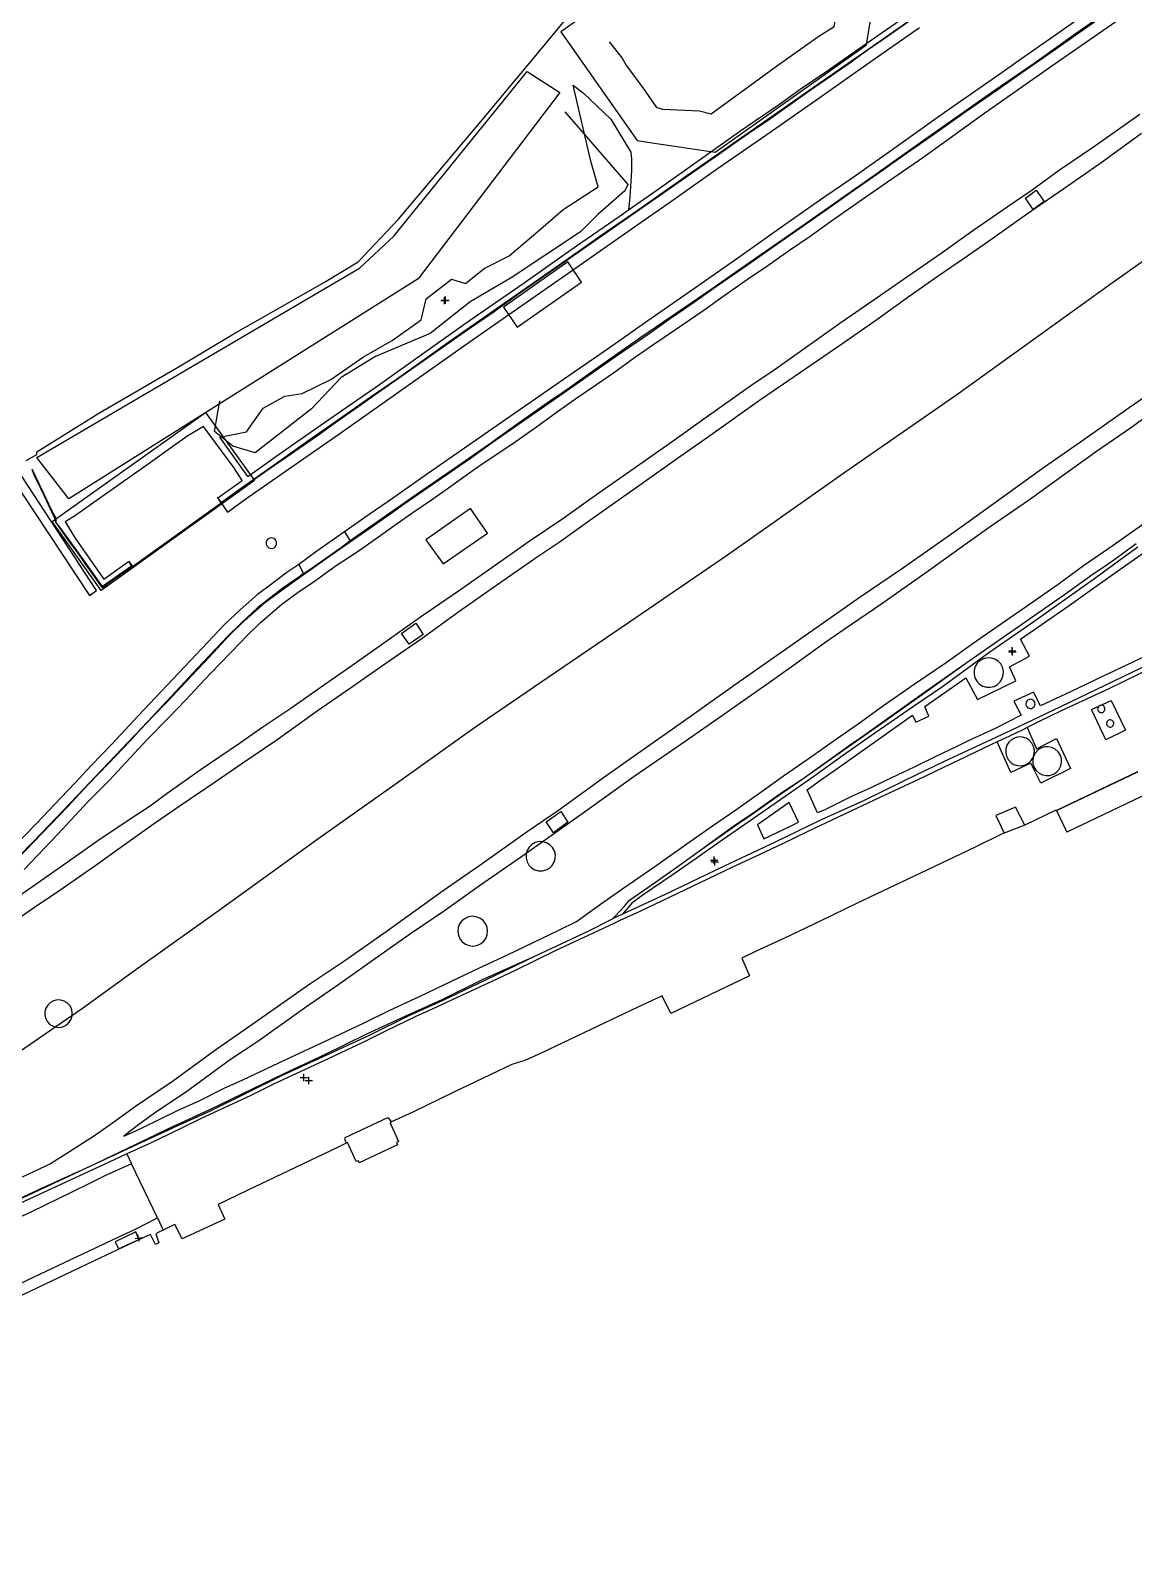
# Model space of a CAD drawing. Header units: metres. Extents: x 353335 to 353543, y 6929896 to 6930115.
# Drawn here: x 353360.86 to 353391.08, y 6930020.81 to 6930062.49 of the extents above; entities that cross this region are included whole.
import ezdxf

# ---------------------------------------------------------------- set-up
doc = ezdxf.new("R2010")
doc.units = ezdxf.units.M
for name, color, linetype in [('01 Overgang i belegg', 7, 'Continuous'), ('02 Trekkekum', 7, 'Continuous'), ('03 Benk', 7, 'Continuous'), ('05 Dører', 7, 'Continuous'), ('07 Gressarealer_busker', 7, 'Continuous'), ('08 Busker', 7, 'Continuous'), ('09 Hekk', 7, 'Continuous'), ('5002 Fasadeliv_fortau', 7, 'Continuous'), ('5014 Takkant_takrenne', 7, 'Continuous'), ('5051 TrappBygg', 7, 'Continuous'), ('6002 MurLoddrett', 7, 'Continuous'), ('7001 Vegsenterlinje', 7, 'Continuous'), ('7005 Fortauskant ytre bunn', 7, 'Continuous'), ('7005 Fortauskant ytre topp', 7, 'Continuous'), ('7038 Bunn kantstein', 7, 'Continuous'), ('7038 Topp kantstein bakkant', 7, 'Continuous'), ('7038 Topp kantstein forkant', 7, 'Continuous'), ('8163 Fordelingsskap', 7, 'Continuous'), ('8250 Kum', 7, 'Continuous'), ('8253 Sluk_rist', 7, 'Continuous'), ('8501 StolpeEnkel_bunn', 7, 'Continuous'), ('8501 StolpeEnkel_topp', 7, 'Continuous')]:
    doc.layers.add(name, color=color, linetype=linetype)

msp = doc.modelspace()

# ---------------------------------------------------------------- linework, layer by layer
at = {"layer": '01 Overgang i belegg', "color": 21, "true_color": 0xff9f80}
for p, q in [((353363.655, 6930047.8, 3.185), (353366.087, 6930049.543, 3.188)), ((353363.505, 6930031.705, 3.103), (353363.635, 6930031.428, 3.097))]:
    msp.add_line(p, q, dxfattribs=at)
for points in [[(353360.693, 6930039.497, 2.913), (353361.614, 6930040.464, 2.905), (353362.436, 6930041.348, 2.91), (353363.016, 6930041.935, 2.907), (353364.064, 6930043.054, 2.915), (353364.658, 6930043.658, 2.916), (353365.117, 6930044.146, 2.914), (353365.626, 6930044.683, 2.92), (353366.027, 6930045.104, 2.92), (353366.378, 6930045.472, 2.922), (353366.788, 6930045.897, 2.923), (353367.152, 6930046.252, 2.923), (353367.746, 6930046.769, 2.921), (353368.195, 6930047.097, 2.922), (353368.648, 6930047.401, 2.929), (353369.239, 6930047.83, 2.925), (353369.788, 6930048.18, 2.91), (353370.4, 6930048.613, 2.909), (353370.82, 6930048.917, 2.903), (353371.335, 6930049.281, 2.898), (353371.848, 6930049.621, 2.899), (353372.312, 6930049.957, 2.899), (353372.735, 6930050.258, 2.91), (353373.15, 6930050.548, 2.905), (353373.645, 6930050.887, 2.91), (353374.047, 6930051.15, 2.902), (353374.663, 6930051.578, 2.906), (353375.332, 6930052.063, 2.906), (353375.83, 6930052.418, 2.908), (353376.365, 6930052.784, 2.907), (353376.835, 6930053.105, 2.912), (353377.414, 6930053.524, 2.907), (353377.936, 6930053.89, 2.912), (353378.508, 6930054.272, 2.921), (353379.286, 6930054.806, 2.908), (353379.828, 6930055.201, 2.918), (353380.508, 6930055.671, 2.916), (353381.037, 6930056.029, 2.908), (353381.658, 6930056.464, 2.916), (353382.219, 6930056.849, 2.905), (353382.779, 6930057.249, 2.904), (353383.331, 6930057.636, 2.905), (353383.868, 6930058.008, 2.904), (353384.345, 6930058.343, 2.903), (353385.335, 6930059.027, 2.932), (353387.011, 6930060.23, 2.925), (353388.935, 6930061.58, 2.932), (353390.949, 6930062.981, 2.931)], [(353389.683, 6930062.876, 3.12), (353389.004, 6930062.404, 3.124), (353388.167, 6930061.815, 3.119), (353387.415, 6930061.289, 3.119), (353385.897, 6930060.23, 3.125), (353384.46, 6930059.211, 3.122), (353383.334, 6930058.41, 3.121), (353382.594, 6930057.909, 3.122), (353381.433, 6930057.095, 3.12), (353380.331, 6930056.313, 3.116), (353379.144, 6930055.482, 3.113), (353377.865, 6930054.595, 3.118), (353376.722, 6930053.795, 3.112), (353375.489, 6930052.938, 3.118), (353374.335, 6930052.133, 3.109), (353373.086, 6930051.27, 3.121), (353371.555, 6930050.206, 3.116), (353370.782, 6930049.666, 3.117), (353370.024, 6930049.138, 3.117), (353369.469, 6930048.753, 3.125), (353369.624, 6930048.506, 3.102)], [(353366.087, 6930049.543, 3.188), (353366.259, 6930049.285, 3.183), (353366.826, 6930049.697, 3.181), (353369.337, 6930051.443, 3.182), (353372.878, 6930053.95, 3.18), (353375.742, 6930055.939, 3.178), (353377.594, 6930057.236, 3.18), (353378.373, 6930057.77, 3.181), (353379.687, 6930058.701, 3.185), (353381.151, 6930059.715, 3.189), (353382.611, 6930060.739, 3.187), (353383.677, 6930061.491, 3.188), (353385.218, 6930062.566, 3.191)], [(353391.253, 6930060.187, 2.861), (353389.957, 6930059.27, 2.846), (353389.053, 6930058.663, 2.825), (353388.301, 6930058.112, 2.786), (353387.62, 6930057.646, 2.823), (353386.679, 6930056.994, 2.837), (353385.811, 6930056.373, 2.849), (353384.899, 6930055.744, 2.853), (353384.028, 6930055.142, 2.861), (353383.039, 6930054.453, 2.879), (353381.953, 6930053.686, 2.887), (353381.171, 6930053.137, 2.893), (353380.69, 6930052.812, 2.9), (353379.435, 6930051.927, 2.891), (353378.504, 6930051.261, 2.882), (353377.464, 6930050.527, 2.861), (353376.342, 6930049.741, 2.862), (353375.446, 6930049.105, 2.846), (353374.524, 6930048.481, 2.834), (353373.415, 6930047.697, 2.816), (353372.589, 6930047.119, 2.812), (353371.547, 6930046.407, 2.792), (353370.414, 6930045.605, 2.819), (353369.664, 6930045.079, 2.823), (353368.889, 6930044.541, 2.83), (353367.997, 6930043.912, 2.84), (353367.23, 6930043.397, 2.843), (353366.589, 6930042.949, 2.854), (353365.516, 6930042.218, 2.864), (353364.542, 6930041.529, 2.864), (353364.142, 6930041.233, 2.86), (353363.654, 6930040.913, 2.872), (353362.713, 6930040.279, 2.874), (353361.78, 6930039.622, 2.893), (353360.987, 6930039.071, 2.906), (353359.803, 6930038.253, 2.917)], [(353391.298, 6930059.661, 2.844), (353390.224, 6930058.881, 2.851), (353389.17, 6930058.146, 2.832), (353388.149, 6930057.448, 2.824), (353387.195, 6930056.768, 2.83), (353386.45, 6930056.246, 2.85), (353385.727, 6930055.75, 2.852), (353384.935, 6930055.194, 2.867), (353384.045, 6930054.561, 2.877), (353383.087, 6930053.889, 2.887), (353381.959, 6930053.114, 2.901), (353380.838, 6930052.348, 2.898), (353379.433, 6930051.353, 2.888), (353378.585, 6930050.755, 2.878), (353377.607, 6930050.061, 2.87), (353376.811, 6930049.498, 2.873), (353376.188, 6930049.061, 2.851), (353375.343, 6930048.454, 2.846), (353374.746, 6930048.055, 2.846), (353373.483, 6930047.179, 2.833), (353372.595, 6930046.552, 2.826), (353371.592, 6930045.826, 2.792), (353370.721, 6930045.22, 2.815), (353369.629, 6930044.469, 2.817), (353368.721, 6930043.837, 2.828), (353367.587, 6930043.026, 2.843), (353366.68, 6930042.407, 2.85), (353365.696, 6930041.731, 2.858), (353364.939, 6930041.223, 2.853), (353364.167, 6930040.691, 2.868), (353363.343, 6930040.102, 2.875), (353362.689, 6930039.634, 2.881), (353361.672, 6930038.924, 2.895), (353360.977, 6930038.452, 2.911), (353360.171, 6930037.9, 2.907)], [(353392.193, 6930052.995, 2.825), (353390.961, 6930052.143, 2.829), (353389.63, 6930051.202, 2.84), (353388.611, 6930050.506, 2.857), (353387.297, 6930049.552, 2.872), (353386.198, 6930048.762, 2.886), (353384.755, 6930047.743, 2.906), (353383.593, 6930046.957, 2.908), (353381.849, 6930045.737, 2.882), (353380.206, 6930044.583, 2.865), (353378.905, 6930043.658, 2.852), (353377.586, 6930042.733, 2.836), (353376.56, 6930042.008, 2.828), (353375.332, 6930041.116, 2.825), (353374.467, 6930040.524, 2.84), (353373.239, 6930039.648, 2.848), (353372.172, 6930038.913, 2.854), (353370.61, 6930037.789, 2.87), (353369.479, 6930036.993, 2.888), (353368.514, 6930036.353, 2.895), (353367.016, 6930035.304, 2.92), (353365.908, 6930034.525, 2.926), (353364.759, 6930033.689, 2.937), (353363.742, 6930033.003, 2.95), (353363.212, 6930032.617, 2.951), (353362.647, 6930032.217, 2.948), (353361.933, 6930031.756, 2.956), (353361.414, 6930031.435, 2.963), (353360.639, 6930031.061, 2.977)], [(353391.832, 6930052.191, 2.817), (353390.999, 6930051.591, 2.824), (353390.066, 6930050.949, 2.843), (353389.129, 6930050.275, 2.853), (353388.23, 6930049.629, 2.864), (353387.127, 6930048.866, 2.876), (353386.267, 6930048.254, 2.886), (353385.543, 6930047.738, 2.892), (353384.187, 6930046.775, 2.906), (353383.158, 6930046.071, 2.889), (353382.625, 6930045.703, 2.889), (353381.765, 6930045.084, 2.881), (353381.073, 6930044.59, 2.866), (353380.316, 6930044.062, 2.879), (353379.848, 6930043.732, 2.856), (353378.683, 6930042.923, 2.852), (353377.403, 6930042.047, 2.843), (353376.236, 6930041.201, 2.827), (353375.631, 6930040.775, 2.826), (353375.068, 6930040.371, 2.828), (353374.287, 6930039.823, 2.838), (353373.163, 6930039.045, 2.852), (353372.236, 6930038.383, 2.856), (353371.303, 6930037.747, 2.873), (353370.471, 6930037.166, 2.877), (353369.31, 6930036.348, 2.883), (353368.395, 6930035.712, 2.906), (353367.097, 6930034.786, 2.915), (353366.344, 6930034.287, 2.926), (353365.111, 6930033.389, 2.937), (353364.327, 6930032.862, 2.947), (353363.829, 6930032.509, 2.96), (353363.419, 6930032.187, 2.958), (353363.729, 6930032.324, 2.964), (353364.339, 6930032.617, 2.961), (353364.911, 6930032.905, 2.954), (353365.466, 6930033.144, 2.943), (353366.167, 6930033.503, 2.935), (353366.686, 6930033.731, 2.933), (353367.824, 6930034.275, 2.923), (353369.036, 6930034.841, 2.923), (353370.004, 6930035.293, 2.922), (353370.675, 6930035.619, 2.911), (353371.541, 6930036.022, 2.912), (353373.009, 6930036.725, 2.893), (353373.927, 6930037.159, 2.901), (353375.337, 6930037.832, 2.888), (353375.818, 6930038.067, 2.886), (353376.476, 6930038.547, 2.89), (353377.121, 6930038.996, 2.9), (353377.97, 6930039.581, 2.891), (353378.757, 6930040.137, 2.901), (353379.546, 6930040.691, 2.903), (353380.186, 6930041.135, 2.904), (353380.841, 6930041.593, 2.914), (353381.491, 6930042.062, 2.912), (353382.164, 6930042.524, 2.923), (353382.947, 6930043.074, 2.916), (353383.538, 6930043.492, 2.928), (353384.207, 6930043.971, 2.932), (353385.069, 6930044.575, 2.939), (353385.947, 6930045.172, 2.937), (353386.685, 6930045.696, 2.936), (353387.467, 6930046.235, 2.936), (353388.322, 6930046.828, 2.936), (353389.013, 6930047.317, 2.931), (353389.71, 6930047.825, 2.922), (353390.495, 6930048.365, 2.922), (353393.429, 6930050.426, 2.934)], [(353369.469, 6930048.753, 3.125), (353368.713, 6930048.219, 3.133), (353368.213, 6930047.857, 3.123), (353368.348, 6930047.61, 3.101)], [(353382.137, 6930041.676, 3.019), (353382.507, 6930041.943, 3.019), (353383.082, 6930042.346, 3.017), (353384.025, 6930043.012, 3.016), (353385.025, 6930043.725, 3.017), (353385.115, 6930043.531, 3.019), (353385.475, 6930043.696, 3.02), (353385.367, 6930043.958, 3.011), (353386.486, 6930044.747, 3.009), (353386.802, 6930044.153, 3.008), (353387.86, 6930044.666, 3.016), (353387.678, 6930045.054, 3.019), (353388.231, 6930045.341, 3.025), (353387.987, 6930045.807, 3.025), (353388.576, 6930046.223, 3.023), (353389.32, 6930046.732, 3.03), (353390.15, 6930047.327, 3.03), (353391.011, 6930047.934, 3.038), (353391.953, 6930048.595, 3.049)], [(353368.213, 6930047.857, 3.123), (353367.887, 6930047.63, 3.12), (353367.354, 6930047.236, 3.122), (353367.088, 6930047.031, 3.12), (353366.622, 6930046.622, 3.113), (353366.175, 6930046.21, 3.112), (353365.558, 6930045.554, 3.102), (353364.766, 6930044.713, 3.09), (353363.803, 6930043.697, 3.077), (353363.101, 6930042.944, 3.069), (353362.529, 6930042.349, 3.064), (353362.094, 6930041.883, 3.061), (353361.883, 6930041.648, 3.061), (353361.019, 6930040.744, 3.056), (353360.351, 6930040.065, 3.055)], [(353391.89, 6930045.573, 3.049), (353390.234, 6930044.789, 3.052), (353389.35, 6930044.363, 3.042), (353388.529, 6930043.977, 3.036), (353388.339, 6930044.359, 3.02), (353387.804, 6930044.106, 3.021), (353388.004, 6930043.726, 3.034), (353387.291, 6930043.359, 3.035), (353386.515, 6930042.999, 3.028), (353386.221, 6930042.854, 3.027), (353385.683, 6930042.599, 3.027), (353385.069, 6930042.296, 3.021), (353384.295, 6930041.936, 3.023), (353383.865, 6930041.729, 3.015), (353383.369, 6930041.503, 3.017), (353382.641, 6930041.142, 3.013), (353382.422, 6930041.045, 3.013), (353382.137, 6930041.676, 3.019)], [(353389.931, 6930043.876, 3.057), (353390.47, 6930044.129, 3.063), (353390.864, 6930043.317, 3.071), (353390.324, 6930043.053, 3.064), (353389.931, 6930043.876, 3.057)], [(353388.167, 6930043.386, 3.026), (353388.426, 6930042.805, 3.036), (353388.967, 6930043.087, 3.048), (353389.355, 6930042.268, 3.065), (353388.537, 6930041.865, 3.077), (353388.27, 6930042.411, 3.052), (353387.722, 6930042.15, 3.063), (353387.348, 6930042.996, 3.034)], [(353381.645, 6930041.329, 3.014), (353380.779, 6930040.723, 3.006), (353380.954, 6930040.335, 3.014), (353381.698, 6930040.691, 3.01), (353381.899, 6930040.792, 3.008), (353381.645, 6930041.329, 3.014)], [(353388.103, 6930040.713, 3.09), (353387.843, 6930041.202, 3.062), (353387.311, 6930040.972, 3.07), (353387.527, 6930040.512, 3.092)], [(353364.34, 6930029.949, 3.105), (353363.635, 6930031.428, 3.097), (353362.942, 6930031.116, 3.108), (353362.459, 6930030.886, 3.111), (353361.995, 6930030.655, 3.116), (353360.893, 6930030.12, 3.13), (353359.181, 6930029.323, 3.142), (353358.483, 6930029, 3.153), (353357.692, 6930028.635, 3.157), (353356.83, 6930028.23, 3.16), (353355.891, 6930027.78, 3.16), (353355.332, 6930027.534, 3.161), (353354.636, 6930027.195, 3.166), (353354.259, 6930027.003, 3.169), (353353.456, 6930026.65, 3.193), (353352.986, 6930026.417, 3.207), (353352.498, 6930026.211, 3.22), (353351.829, 6930025.869, 3.249), (353351.236, 6930025.587, 3.26), (353349.876, 6930024.888, 3.303), (353349.597, 6930024.747, 3.315)], [(353349.262, 6930020.806, 3.443), (353349.359, 6930021.333, 3.434), (353349.561, 6930021.879, 3.419), (353349.757, 6930022.282, 3.387), (353350.007, 6930022.668, 3.368), (353350.405, 6930023.105, 3.352), (353350.759, 6930023.391, 3.337), (353351.145, 6930023.647, 3.31), (353351.793, 6930023.953, 3.288), (353352.519, 6930024.309, 3.277), (353353.434, 6930024.721, 3.263), (353354.547, 6930025.258, 3.243), (353355.195, 6930025.56, 3.227), (353355.718, 6930025.812, 3.219), (353356.335, 6930026.107, 3.213), (353356.974, 6930026.423, 3.195), (353358.365, 6930027.086, 3.177), (353359.75, 6930027.753, 3.161), (353360.792, 6930028.256, 3.155), (353362.296, 6930028.969, 3.143), (353363.268, 6930029.424, 3.133), (353363.762, 6930029.652, 3.124), (353364.34, 6930029.949, 3.105), (353364.502, 6930029.612, 3.107)]]:
    msp.add_polyline3d(points, dxfattribs=at)
at = {"layer": '02 Trekkekum', "color": 201, "true_color": 0xdf80ff}
msp.add_polyline3d([(353373.385, 6930048.708, 2.849), (353372.918, 6930049.392, 2.874), (353371.694, 6930048.527, 2.874), (353372.168, 6930047.872, 2.841), (353373.385, 6930048.708, 2.849)], dxfattribs=at)
at = {"layer": '03 Benk', "color": 151, "true_color": 0x80bfff}
msp.add_polyline3d([(353375.963, 6930055.59, 3.982), (353375.586, 6930056.148, 3.988), (353373.823, 6930054.903, 3.983), (353374.198, 6930054.354, 3.981), (353375.963, 6930055.59, 3.982)], dxfattribs=at)
at = {"layer": '05 Dører', "color": 52, "true_color": 0xd2d200}
for p, q in [((353391.468, 6930041.576, 3.209), (353389.254, 6930040.521, 3.21)), ((353380.561, 6930036.58, 3.141), (353378.405, 6930035.553, 3.136)), ((353366.188, 6930029.918, 3.155), (353365.021, 6930029.377, 3.167))]:
    msp.add_line(p, q, dxfattribs=at)
msp.add_polyline3d([(353370.95, 6930032.041, 3.192), (353370.892, 6930032.013, 3.189), (353370.915, 6930031.951, 3.188), (353369.871, 6930031.457, 3.194), (353369.846, 6930031.517, 3.189), (353369.784, 6930031.494, 3.196)], dxfattribs=at)
at = {"layer": '07 Gressarealer_busker', "color": 60, "true_color": 0xbfff00}
msp.add_polyline3d([(353366.818, 6930050.267, 3.318), (353366.052, 6930051.347, 3.263), (353366.78, 6930051.493, 3.354), (353367.24, 6930052.14, 3.401), (353367.834, 6930052.462, 3.4), (353368.303, 6930052.538, 3.379), (353369.093, 6930052.924, 3.388), (353369.991, 6930053.543, 3.356), (353370.775, 6930053.989, 3.374), (353371.565, 6930054.556, 3.357), (353371.702, 6930055.137, 3.435), (353372.396, 6930055.672, 3.419), (353372.785, 6930055.554, 3.381), (353373.289, 6930055.96, 3.365), (353373.973, 6930056.313, 3.355), (353374.769, 6930056.987, 3.359), (353375.454, 6930057.582, 3.359), (353376.413, 6930058.2, 3.366), (353376.214, 6930058.907, 3.365), (353375.728, 6930060.985, 3.441), (353376.016, 6930060.767, 3.407), (353376.762, 6930060.053, 3.318), (353377.312, 6930059.148, 3.298), (353377.33, 6930058.972, 3.296), (353377.326, 6930058.648, 3.309), (353377.284, 6930057.919, 3.311), (353377.25, 6930057.575, 3.311)], dxfattribs=at)
at = {"layer": '08 Busker', "color": 64, "true_color": 0x7ca600}
msp.add_polyline3d([(353375.503, 6930060.255, 3.993), (353377.23, 6930058.27, 3.849), (353377.15, 6930058.095, 3.784), (353376.403, 6930057.447, 3.976), (353375.932, 6930056.97, 4.019), (353374.029, 6930055.706, 4.061), (353372.911, 6930055.053, 4.188), (353371.814, 6930054.186, 4.199), (353370.314, 6930053.55, 3.886), (353369.375, 6930052.974, 3.968), (353368.563, 6930052.119, 4.264), (353367.021, 6930050.913, 4.262), (353366.405, 6930051.099, 4.205), (353365.907, 6930051.501, 4.586), (353366.054, 6930052.338, 4.303)], dxfattribs=at)
at = {"layer": '09 Hekk', "color": 66, "true_color": 0x608000}
msp.add_polyline3d([(353374.466, 6930061.363, 4.606), (353375.362, 6930060.789, 4.445), (353371.482, 6930055.68, 4.512), (353361.919, 6930049.649, 4.52), (353361.037, 6930050.785, 4.508), (353369.875, 6930055.97, 4.519), (353370.816, 6930056.85, 4.531), (353374.466, 6930061.363, 4.606)], dxfattribs=at)
at = {"layer": '5002 Fasadeliv_fortau', "color": 201, "true_color": 0xdf80ff}
for points in [[(353376.716, 6930062.173, 3.421), (353377.07, 6930061.726, 3.443), (353377.169, 6930061.541, 3.494), (353377.712, 6930060.812, 3.487), (353377.723, 6930060.796, 3.463), (353378.014, 6930060.375, 3.465), (353378.188, 6930060.327, 3.413), (353379.193, 6930060.287, 3.338), (353379.511, 6930060.2, 3.393), (353381.301, 6930061.509, 3.409), (353382.432, 6930062.312, 3.415), (353382.878, 6930062.593, 3.416), (353383.103, 6930063.789, 3.459), (353383.127, 6930063.953, 3.454), (353381.803, 6930065.817, 3.416)], [(353388.969, 6930041.11, 3.099), (353388.93, 6930041.11, 3.097), (353388.103, 6930040.713, 3.09), (353387.46, 6930040.46, 3.097), (353386.727, 6930040.103, 3.102), (353385.974, 6930039.744, 3.104), (353384.377, 6930038.987, 3.111), (353383.495, 6930038.564, 3.099), (353382.512, 6930038.093, 3.105), (353381.497, 6930037.609, 3.091), (353380.743, 6930037.254, 3.102), (353380.353, 6930037.071, 3.105), (353380.561, 6930036.58, 3.141)], [(353378.405, 6930035.553, 3.136), (353378.165, 6930036.035, 3.109), (353377.481, 6930035.711, 3.078), (353376.405, 6930035.204, 3.08), (353374.854, 6930034.465, 3.066), (353374.408, 6930034.261, 3.075), (353374.048, 6930034.149, 3.075), (353372.46, 6930033.395, 3.063), (353371.338, 6930032.85, 3.075), (353370.754, 6930032.586, 3.078)], [(353369.51, 6930032, 3.082), (353369.289, 6930031.884, 3.083), (353366.783, 6930030.691, 3.116), (353366.005, 6930030.317, 3.109), (353366.188, 6930029.918, 3.155)], [(353365.021, 6930029.377, 3.167), (353364.821, 6930029.77, 3.101), (353364.755, 6930029.737, 3.104), (353364.502, 6930029.612, 3.107)], [(353364.502, 6930029.612, 3.107), (353364.385, 6930029.554, 3.134), (353364.298, 6930029.51, 3.137), (353364.377, 6930029.264, 3.137), (353364.294, 6930029.223, 3.137), (353364.15, 6930029.499, 3.137), (353363.866, 6930029.366, 3.139), (353362.783, 6930028.853, 3.154), (353360.479, 6930027.755, 3.174), (353358.599, 6930026.877, 3.181), (353357.79, 6930026.486, 3.194), (353357.091, 6930026.151, 3.205), (353356.471, 6930025.858, 3.22), (353355.349, 6930025.328, 3.237), (353354.295, 6930024.826, 3.265), (353353.262, 6930024.332, 3.279), (353352.018, 6930023.738, 3.294), (353351.645, 6930023.566, 3.319)]]:
    msp.add_polyline3d(points, dxfattribs=at)
at = {"layer": '5014 Takkant_takrenne', "color": 52, "true_color": 0xd2d200}
for points in [[(353377.896, 6930059.406, 5.744), (353379.62, 6930059.15, 5.795), (353383.764, 6930062.096, 5.764), (353384.113, 6930064.226, 5.764), (353382.025, 6930067.107, 5.762), (353375.394, 6930062.449, 5.746), (353377.481, 6930059.472, 5.761), (353377.896, 6930059.406, 5.744)], [(353367.005, 6930050.156, 5.419), (353362.804, 6930047.145, 5.401), (353361.458, 6930049.028, 5.392), (353365.662, 6930052.02, 5.413), (353367.005, 6930050.156, 5.419)]]:
    msp.add_polyline3d(points, dxfattribs=at)
at = {"layer": '5051 TrappBygg', "color": 11, "true_color": 0xff8080}
for p, q in [((353388.969, 6930041.11, 3.192), (353389.254, 6930040.521, 3.21)), ((353370.754, 6930032.586, 3.148), (353370.754, 6930032.586, 3.078)), ((353369.51, 6930032, 3.152), (353369.51, 6930032, 3.082))]:
    msp.add_line(p, q, dxfattribs=at)
for points in [[(353391.184, 6930042.17, 3.182), (353388.969, 6930041.11, 3.192), (353388.969, 6930041.11, 3.099), (353391.195, 6930042.172, 3.087), (353391.184, 6930042.17, 3.182)], [(353370.754, 6930032.586, 3.148), (353370.685, 6930032.684, 3.147), (353370.643, 6930032.692, 3.147), (353369.48, 6930032.14, 3.147), (353369.47, 6930032.115, 3.152), (353369.51, 6930032, 3.152)], [(353370.754, 6930032.586, 3.078), (353370.685, 6930032.684, 3.077), (353370.643, 6930032.692, 3.077), (353369.48, 6930032.14, 3.077), (353369.47, 6930032.115, 3.082), (353369.51, 6930032, 3.082)], [(353370.754, 6930032.586, 3.148), (353370.713, 6930032.557, 3.15), (353370.95, 6930032.041, 3.192)], [(353369.784, 6930031.494, 3.196), (353369.547, 6930032.015, 3.16), (353369.51, 6930032, 3.152)]]:
    msp.add_polyline3d(points, dxfattribs=at)
at = {"layer": '6002 MurLoddrett', "color": 171, "true_color": 0x8080ff}
for p, q in [((353363.728, 6930029.382, 4.031), (353363.925, 6930029.416, 4.031)), ((353363.844, 6930029.3, 4.031), (353363.809, 6930029.497, 4.031))]:
    msp.add_line(p, q, dxfattribs=at)
at = {"layer": '7001 Vegsenterlinje', "color": 151, "true_color": 0x80bfff}
msp.add_polyline3d([(353402.808, 6930064.161, 3.242), (353399.176, 6930061.65, 3.107), (353394.997, 6930058.752, 2.968), (353390.379, 6930055.478, 2.906), (353386.266, 6930052.521, 2.922), (353383.174, 6930050.371, 2.947), (353379.954, 6930048.113, 2.965), (353377.272, 6930046.274, 2.941), (353374.816, 6930044.601, 2.9), (353373.026, 6930043.377, 2.902), (353370.857, 6930041.825, 2.915), (353368.737, 6930040.326, 2.929), (353366.071, 6930038.402, 2.954), (353363.813, 6930036.791, 2.975), (353362.29, 6930035.688, 3.001), (353359.822, 6930033.997, 3.035), (353357.277, 6930032.746, 3.072), (353353.606, 6930031.115, 3.139), (353348.348, 6930028.634, 3.207), (353345.551, 6930027.344, 3.293), (353340.577, 6930024.972, 3.263), (353335.447, 6930022.952, 3.376)], dxfattribs=at)
at = {"layer": '7005 Fortauskant ytre bunn', "color": 44, "true_color": 0xa67c00}
msp.add_polyline3d([(353360.474, 6930039.751, 2.909), (353360.958, 6930040.256, 2.914), (353361.875, 6930041.215, 2.914), (353362.457, 6930041.83, 2.92), (353363.005, 6930042.405, 2.92), (353363.594, 6930043.022, 2.924), (353363.854, 6930043.303, 2.92), (353364.244, 6930043.715, 2.924), (353364.605, 6930044.087, 2.927), (353365.418, 6930044.955, 2.929), (353365.635, 6930045.18, 2.935), (353365.881, 6930045.444, 2.937), (353366.301, 6930045.9, 2.939), (353366.733, 6930046.327, 2.939), (353367.279, 6930046.803, 2.93), (353367.921, 6930047.277, 2.928), (353368.492, 6930047.682, 2.934), (353369.028, 6930048.06, 2.928), (353370.248, 6930048.914, 2.921), (353370.899, 6930049.367, 2.92), (353371.099, 6930049.512, 2.923), (353371.899, 6930050.067, 2.925), (353372.295, 6930050.34, 2.917), (353372.626, 6930050.57, 2.927), (353372.88, 6930050.739, 2.932), (353373.512, 6930051.193, 2.926), (353374.237, 6930051.696, 2.923), (353375.185, 6930052.36, 2.921), (353376.89, 6930053.553, 2.929), (353377.835, 6930054.206, 2.927), (353378.363, 6930054.577, 2.93), (353378.76, 6930054.852, 2.931), (353379.024, 6930055.036, 2.928), (353379.235, 6930055.178, 2.926), (353379.446, 6930055.33, 2.929), (353380.503, 6930056.067, 2.926), (353381.336, 6930056.65, 2.93), (353382.722, 6930057.618, 2.922), (353383.328, 6930058.046, 2.933), (353383.629, 6930058.255, 2.934), (353384.254, 6930058.692, 2.929), (353384.525, 6930058.883, 2.937), (353384.889, 6930059.14, 2.939), (353385.544, 6930059.602, 2.937), (353386.175, 6930060.046, 2.94), (353386.486, 6930060.265, 2.939), (353386.872, 6930060.531, 2.941), (353387.334, 6930060.855, 2.933), (353388.205, 6930061.463, 2.93), (353388.852, 6930061.914, 2.931), (353389.658, 6930062.477, 2.93), (353390.551, 6930063.101, 2.932)], dxfattribs=at)
at = {"layer": '7005 Fortauskant ytre topp', "color": 21, "true_color": 0xff9f80}
msp.add_polyline3d([(353391.03, 6930063.476, 3.097), (353389.521, 6930062.409, 3.096), (353388.905, 6930061.971, 3.092), (353388.357, 6930061.586, 3.082), (353387.293, 6930060.852, 3.098), (353385.292, 6930059.447, 3.099), (353383.991, 6930058.522, 3.094), (353381.942, 6930057.082, 3.082), (353380.632, 6930056.17, 3.09), (353379.54, 6930055.407, 3.088), (353378.785, 6930054.896, 3.096), (353377.588, 6930054.071, 3.104), (353376.606, 6930053.389, 3.106), (353375.435, 6930052.558, 3.102), (353375.091, 6930052.325, 3.105), (353374.028, 6930051.577, 3.102), (353373.502, 6930051.199, 3.094), (353372.481, 6930050.483, 3.098), (353371.464, 6930049.786, 3.096), (353370.523, 6930049.133, 3.098), (353369.713, 6930048.564, 3.1), (353369.624, 6930048.506, 3.102), (353369.346, 6930048.293, 3.106), (353368.98, 6930048.036, 3.118), (353368.488, 6930047.689, 3.106), (353368.348, 6930047.61, 3.101), (353368.216, 6930047.503, 3.093), (353367.774, 6930047.202, 3.097), (353367.457, 6930046.961, 3.091), (353367.088, 6930046.663, 3.09), (353366.642, 6930046.258, 3.083), (353366.27, 6930045.892, 3.085), (353365.436, 6930045.011, 3.083), (353364.971, 6930044.513, 3.07), (353364.075, 6930043.554, 3.054), (353363.186, 6930042.615, 3.046), (353362.133, 6930041.508, 3.045), (353361.193, 6930040.519, 3.042), (353359.679, 6930038.969, 3.038)], dxfattribs=at)
at = {"layer": '7038 Bunn kantstein', "color": 201, "true_color": 0xdf80ff}
for points in [[(353385.082, 6930062.84, 3.204), (353384.463, 6930062.402, 3.198), (353384.072, 6930062.135, 3.201), (353383.785, 6930061.936, 3.201), (353383.214, 6930061.528, 3.197), (353382.664, 6930061.144, 3.196), (353382.198, 6930060.82, 3.197), (353381.077, 6930060.025, 3.196), (353380.555, 6930059.673, 3.195), (353380.128, 6930059.38, 3.193), (353379.717, 6930059.086, 3.194), (353374.209, 6930055.239, 3.186), (353373.564, 6930054.778, 3.185), (353372.664, 6930054.154, 3.187), (353370.493, 6930052.626, 3.187), (353370.155, 6930052.391, 3.185), (353369.855, 6930052.181, 3.186), (353369.506, 6930051.933, 3.187), (353369.221, 6930051.735, 3.185), (353368.726, 6930051.381, 3.186), (353367.872, 6930050.789, 3.185), (353367.471, 6930050.51, 3.184), (353366.785, 6930050.029, 3.18), (353366.087, 6930049.543, 3.188), (353365.986, 6930049.695, 3.188)], [(353363.557, 6930047.944, 3.191), (353363.655, 6930047.8, 3.185), (353363.419, 6930047.634, 3.19), (353363.016, 6930047.348, 3.182), (353362.834, 6930047.217, 3.182), (353362.569, 6930047.59, 3.174), (353362.361, 6930047.883, 3.167), (353362.167, 6930048.162, 3.162), (353361.919, 6930048.498, 3.152), (353361.552, 6930049.03, 3.149), (353361.578, 6930049.045, 3.145), (353361.453, 6930049.288, 3.133), (353361.312, 6930049.59, 3.139), (353361.157, 6930049.917, 3.148), (353360.97, 6930050.309, 3.146), (353360.922, 6930050.422, 3.147)], [(353360.289, 6930030.355, 2.989), (353361.217, 6930030.786, 2.964), (353362.483, 6930031.356, 2.964), (353363.741, 6930031.958, 2.974), (353364.647, 6930032.398, 2.951), (353365.778, 6930032.92, 2.957), (353367.794, 6930033.896, 2.946), (353368.944, 6930034.434, 2.935), (353370.06, 6930034.98, 2.934), (353371.124, 6930035.474, 2.912), (353372.146, 6930035.938, 2.903), (353373.228, 6930036.471, 2.896), (353374.701, 6930037.128, 2.865), (353376.145, 6930037.808, 2.856), (353376.807, 6930038.14, 2.883), (353376.895, 6930038.237, 2.859), (353377.134, 6930038.493, 2.863), (353377.277, 6930038.655, 2.865), (353377.776, 6930039.001, 2.887), (353378.482, 6930039.5, 2.901), (353379.229, 6930040.033, 2.89), (353380.192, 6930040.736, 2.904), (353380.663, 6930041.052, 2.914), (353381.389, 6930041.574, 2.917), (353382.029, 6930041.993, 2.929), (353382.835, 6930042.563, 2.933), (353383.395, 6930042.969, 2.926), (353383.569, 6930043.086, 2.929), (353384.275, 6930043.588, 2.926), (353385.42, 6930044.402, 2.934), (353386.486, 6930045.149, 2.901), (353387.388, 6930045.783, 2.915), (353389.186, 6930047.033, 2.932), (353389.975, 6930047.596, 2.938), (353390.29, 6930047.806, 2.937), (353390.537, 6930047.983, 2.928), (353391.155, 6930048.428, 2.934)]]:
    msp.add_polyline3d(points, dxfattribs=at)
at = {"layer": '7038 Topp kantstein bakkant', "color": 30, "true_color": 0xff8000}
for points in [[(353366.818, 6930050.267, 3.318), (353367.59, 6930050.814, 3.303), (353368.803, 6930051.662, 3.307), (353370.424, 6930052.788, 3.308), (353371.668, 6930053.668, 3.301), (353372.893, 6930054.54, 3.304), (353374.391, 6930055.574, 3.306), (353375.824, 6930056.584, 3.306), (353376.991, 6930057.39, 3.31), (353377.25, 6930057.575, 3.311), (353377.998, 6930058.09, 3.308), (353379.286, 6930059.007, 3.296), (353380.324, 6930059.748, 3.298), (353381.352, 6930060.45, 3.31), (353381.946, 6930060.874, 3.298), (353382.654, 6930061.356, 3.298), (353383.54, 6930061.973, 3.303), (353384.76, 6930062.825, 3.302)], [(353391.2, 6930048.333, 3.038), (353390.671, 6930047.948, 3.034), (353390.047, 6930047.492, 3.031), (353389.546, 6930047.133, 3.026), (353388.981, 6930046.733, 3.017), (353388.293, 6930046.242, 3.004), (353387.7, 6930045.837, 3.025), (353387.118, 6930045.429, 2.995), (353385.843, 6930044.505, 3.006), (353385.053, 6930043.965, 3.013), (353383.997, 6930043.231, 3.027), (353383.111, 6930042.61, 3.02), (353382.322, 6930042.047, 3.02), (353381.628, 6930041.559, 3.006), (353380.909, 6930041.057, 3.002), (353380.312, 6930040.643, 2.999), (353379.813, 6930040.3, 2.995), (353379.096, 6930039.798, 2.986), (353378.445, 6930039.339, 2.985), (353377.646, 6930038.805, 2.98), (353377.339, 6930038.569, 2.962), (353377.08, 6930038.27, 2.974)], [(353392.03, 6930045.241, 3.05), (353390.383, 6930044.438, 3.052), (353389.098, 6930043.844, 3.035), (353388.498, 6930043.552, 3.036), (353388.167, 6930043.386, 3.026), (353388.01, 6930043.308, 3.03), (353387.545, 6930043.085, 3.032), (353387.348, 6930042.996, 3.034), (353387.187, 6930042.922, 3.038), (353386.293, 6930042.489, 3.032), (353385.191, 6930041.965, 3.034), (353384.131, 6930041.472, 3.029), (353383.005, 6930040.941, 3.025), (353382.162, 6930040.533, 3.008), (353381.481, 6930040.207, 3.003), (353380.829, 6930039.895, 3.003), (353380.077, 6930039.548, 2.998), (353379.2, 6930039.127, 2.985), (353378.382, 6930038.738, 2.973), (353377.552, 6930038.347, 2.97), (353377.007, 6930038.099, 2.97), (353376.841, 6930038.016, 2.97)], [(353376.841, 6930038.016, 2.97), (353376.281, 6930037.747, 2.958), (353375.251, 6930037.274, 2.96), (353374.156, 6930036.74, 2.986), (353373.498, 6930036.428, 2.972), (353372.812, 6930036.104, 2.996), (353371.989, 6930035.722, 3.009), (353371.424, 6930035.468, 3.011), (353370.606, 6930035.072, 3.017), (353369.989, 6930034.769, 3.028), (353369.041, 6930034.32, 3.032), (353367.499, 6930033.602, 3.051), (353366.903, 6930033.307, 3.057), (353365.526, 6930032.661, 3.074), (353364.644, 6930032.235, 3.081), (353364.172, 6930032.007, 3.078), (353363.765, 6930031.821, 3.089), (353363.505, 6930031.705, 3.103), (353363.018, 6930031.477, 3.107), (353362.089, 6930031.043, 3.098), (353361.203, 6930030.635, 3.103), (353359.836, 6930030.002, 3.108)]]:
    msp.add_polyline3d(points, dxfattribs=at)
at = {"layer": '7038 Topp kantstein forkant', "color": 40, "true_color": 0xffbf00}
for points in [[(353385.968, 6930063.485, 3.3), (353384.131, 6930062.186, 3.291), (353382.904, 6930061.331, 3.29), (353381.888, 6930060.625, 3.298), (353380.88, 6930059.916, 3.295), (353379.918, 6930059.255, 3.299), (353378.781, 6930058.46, 3.302), (353377.507, 6930057.565, 3.301), (353376.463, 6930056.84, 3.304), (353375.958, 6930056.484, 3.305), (353374.859, 6930055.714, 3.305), (353373.543, 6930054.791, 3.306), (353372.232, 6930053.878, 3.309), (353371.589, 6930053.417, 3.303), (353370.887, 6930052.927, 3.307), (353370.174, 6930052.426, 3.304), (353369.272, 6930051.795, 3.303), (353368.501, 6930051.256, 3.305), (353367.509, 6930050.557, 3.301), (353366.621, 6930049.929, 3.301), (353366.099, 6930049.553, 3.3), (353365.999, 6930049.681, 3.309), (353366.661, 6930050.156, 3.319), (353366.436, 6930050.51, 3.315), (353365.605, 6930051.637, 3.311), (353365.144, 6930051.359, 3.312), (353364.022, 6930050.556, 3.303), (353363.196, 6930049.97, 3.303), (353362.073, 6930049.182, 3.31), (353361.812, 6930049.019, 3.314), (353362.09, 6930048.573, 3.311), (353362.507, 6930047.976, 3.31), (353362.875, 6930047.448, 3.321), (353363.549, 6930047.936, 3.31), (353363.633, 6930047.805, 3.302), (353362.84, 6930047.247, 3.3), (353362.21, 6930048.138, 3.303), (353361.697, 6930048.837, 3.295), (353361.56, 6930049.025, 3.292), (353361.565, 6930049.111, 3.292), (353361.444, 6930049.353, 3.285), (353361.215, 6930049.837, 3.284), (353360.912, 6930050.465, 3.27)], [(353360.75, 6930050.703, 3.521), (353361.039, 6930050.865, 3.51), (353361.042, 6930050.938, 3.522), (353362.736, 6930052.002, 3.519), (353364.875, 6930053.245, 3.528), (353366.415, 6930054.162, 3.527), (353368.923, 6930055.593, 3.494), (353369.844, 6930056.146, 3.51), (353370.947, 6930057.314, 3.509), (353373.017, 6930059.77, 3.522), (353374.538, 6930061.59, 3.527), (353376.03, 6930063.413, 3.525)], [(353360.271, 6930030.324, 3.101), (353362.073, 6930031.163, 3.094), (353362.539, 6930031.382, 3.093), (353364.786, 6930032.426, 3.076), (353365.792, 6930032.88, 3.061), (353367.77, 6930033.856, 3.042), (353368.983, 6930034.417, 3.034), (353370.155, 6930034.961, 3.017), (353371.242, 6930035.492, 3.015), (353372.151, 6930035.911, 2.99), (353373.353, 6930036.48, 2.968), (353374.701, 6930037.128, 2.955), (353376.145, 6930037.808, 2.946), (353376.807, 6930038.14, 2.973), (353376.895, 6930038.237, 2.949), (353377.134, 6930038.493, 2.953), (353377.277, 6930038.655, 2.955), (353377.776, 6930039.001, 2.977), (353378.482, 6930039.5, 2.991), (353379.229, 6930040.033, 2.98), (353380.154, 6930040.679, 2.993), (353380.469, 6930040.905, 3.008), (353380.673, 6930041.039, 3.004), (353381.359, 6930041.527, 3.003), (353382.004, 6930041.967, 3.015), (353382.809, 6930042.538, 3.015), (353383.457, 6930042.995, 3.019), (353384.281, 6930043.573, 3.011), (353385.481, 6930044.428, 3.002), (353386.486, 6930045.149, 2.991), (353387.388, 6930045.783, 3.005), (353389.186, 6930047.033, 3.022), (353389.975, 6930047.596, 3.028), (353390.29, 6930047.806, 3.027), (353390.537, 6930047.983, 3.018), (353391.155, 6930048.428, 3.024)], [(353391.998, 6930045.36, 3.052), (353390.297, 6930044.538, 3.06), (353389.079, 6930043.957, 3.048), (353387.72, 6930043.306, 3.043), (353385.858, 6930042.435, 3.03), (353385.191, 6930042.117, 3.026), (353383.699, 6930041.387, 3.024), (353382.508, 6930040.847, 3.012), (353381.263, 6930040.248, 3.003), (353379.87, 6930039.585, 2.997), (353378.246, 6930038.814, 2.978), (353377.08, 6930038.27, 2.974), (353376.807, 6930038.14, 2.973)]]:
    msp.add_polyline3d(points, dxfattribs=at)
at = {"layer": '8163 Fordelingsskap', "color": 52, "true_color": 0xd2d200}
msp.add_polyline3d([(353363.837, 6930029.36, 3.139), (353363.747, 6930029.569, 3.137), (353363.189, 6930029.298, 3.145), (353363.275, 6930029.104, 3.162), (353363.837, 6930029.36, 3.139)], dxfattribs=at)
at = {"layer": '8250 Kum', "color": 171, "true_color": 0x8080ff, "flags": 128}
for points, elevation in [([(353367.389, 6930048.561), (353367.359, 6930048.538), (353367.337, 6930048.508), (353367.323, 6930048.473), (353367.319, 6930048.435), (353367.324, 6930048.398), (353367.339, 6930048.363), (353367.362, 6930048.334), (353367.392, 6930048.311), (353367.427, 6930048.297), (353367.465, 6930048.293), (353367.502, 6930048.298), (353367.537, 6930048.313), (353367.566, 6930048.337), (353367.589, 6930048.367), (353367.603, 6930048.402), (353367.607, 6930048.439), (353367.602, 6930048.477), (353367.587, 6930048.511), (353367.563, 6930048.541), (353367.533, 6930048.563), (353367.498, 6930048.577), (353367.461, 6930048.581), (353367.424, 6930048.576), (353367.389, 6930048.561)], 3.154), ([(353387.427, 6930044.637), (353387.483, 6930044.726), (353387.513, 6930044.827), (353387.516, 6930044.933), (353387.492, 6930045.036), (353387.441, 6930045.128), (353387.369, 6930045.205), (353387.279, 6930045.261), (353387.178, 6930045.291), (353387.073, 6930045.294), (353386.97, 6930045.27), (353386.877, 6930045.219), (353386.8, 6930045.147), (353386.745, 6930045.057), (353386.715, 6930044.956), (353386.712, 6930044.851), (353386.736, 6930044.748), (353386.786, 6930044.655), (353386.858, 6930044.578), (353386.948, 6930044.523), (353387.049, 6930044.493), (353387.155, 6930044.49), (353387.258, 6930044.514), (353387.35, 6930044.564), (353387.427, 6930044.637)], 3.028), ([(353388.218, 6930043.913), (353388.25, 6930043.907), (353388.283, 6930043.91), (353388.314, 6930043.922), (353388.341, 6930043.94), (353388.363, 6930043.966), (353388.377, 6930043.996), (353388.382, 6930044.028), (353388.379, 6930044.061), (353388.368, 6930044.092), (353388.349, 6930044.119), (353388.324, 6930044.14), (353388.294, 6930044.154), (353388.262, 6930044.16), (353388.229, 6930044.157), (353388.198, 6930044.146), (353388.171, 6930044.127), (353388.149, 6930044.102), (353388.135, 6930044.072), (353388.13, 6930044.04), (353388.132, 6930044.007), (353388.144, 6930043.976), (353388.162, 6930043.949), (353388.188, 6930043.927), (353388.218, 6930043.913)], 3.024), ([(353390.253, 6930043.814), (353390.272, 6930043.831), (353390.286, 6930043.853), (353390.295, 6930043.878), (353390.296, 6930043.904), (353390.291, 6930043.93), (353390.279, 6930043.953), (353390.262, 6930043.972), (353390.24, 6930043.987), (353390.215, 6930043.995), (353390.189, 6930043.996), (353390.164, 6930043.991), (353390.14, 6930043.979), (353390.121, 6930043.962), (353390.107, 6930043.94), (353390.098, 6930043.915), (353390.097, 6930043.889), (353390.102, 6930043.864), (353390.114, 6930043.841), (353390.131, 6930043.821), (353390.153, 6930043.807), (353390.178, 6930043.799), (353390.204, 6930043.797), (353390.229, 6930043.802), (353390.253, 6930043.814)], 3.069), ([(353390.524, 6930043.442), (353390.535, 6930043.466), (353390.54, 6930043.491), (353390.538, 6930043.517), (353390.529, 6930043.541), (353390.514, 6930043.563), (353390.494, 6930043.58), (353390.471, 6930043.591), (353390.445, 6930043.595), (353390.42, 6930043.593), (353390.395, 6930043.585), (353390.374, 6930043.57), (353390.357, 6930043.55), (353390.346, 6930043.527), (353390.341, 6930043.501), (353390.343, 6930043.475), (353390.352, 6930043.451), (353390.367, 6930043.429), (353390.387, 6930043.413), (353390.41, 6930043.402), (353390.435, 6930043.397), (353390.461, 6930043.399), (353390.486, 6930043.408), (353390.507, 6930043.423), (353390.524, 6930043.442)], 3.078), ([(353388.275, 6930042.481), (353388.33, 6930042.568), (353388.361, 6930042.666), (353388.365, 6930042.769), (353388.342, 6930042.87), (353388.294, 6930042.961), (353388.225, 6930043.037), (353388.137, 6930043.092), (353388.039, 6930043.123), (353387.936, 6930043.127), (353387.835, 6930043.105), (353387.744, 6930043.057), (353387.668, 6930042.987), (353387.613, 6930042.9), (353387.582, 6930042.801), (353387.578, 6930042.698), (353387.6, 6930042.598), (353387.648, 6930042.506), (353387.718, 6930042.43), (353387.805, 6930042.375), (353387.904, 6930042.344), (353388.007, 6930042.34), (353388.108, 6930042.363), (353388.199, 6930042.411), (353388.275, 6930042.481)], 3.054), ([(353388.886, 6930042.108), (353388.972, 6930042.165), (353389.041, 6930042.242), (353389.088, 6930042.335), (353389.109, 6930042.436), (353389.103, 6930042.539), (353389.07, 6930042.637), (353389.014, 6930042.724), (353388.936, 6930042.793), (353388.844, 6930042.839), (353388.743, 6930042.86), (353388.64, 6930042.854), (353388.541, 6930042.822), (353388.455, 6930042.765), (353388.386, 6930042.688), (353388.339, 6930042.596), (353388.318, 6930042.494), (353388.324, 6930042.391), (353388.357, 6930042.293), (353388.414, 6930042.206), (353388.491, 6930042.137), (353388.583, 6930042.091), (353388.684, 6930042.07), (353388.788, 6930042.076), (353388.886, 6930042.108)], 3.074), ([(353374.441, 6930039.812), (353374.466, 6930039.71), (353374.517, 6930039.618), (353374.591, 6930039.542), (353374.681, 6930039.488), (353374.782, 6930039.459), (353374.888, 6930039.457), (353374.99, 6930039.483), (353375.082, 6930039.534), (353375.158, 6930039.607), (353375.212, 6930039.697), (353375.241, 6930039.799), (353375.243, 6930039.904), (353375.217, 6930040.006), (353375.166, 6930040.098), (353375.093, 6930040.174), (353375.002, 6930040.228), (353374.901, 6930040.257), (353374.796, 6930040.259), (353374.693, 6930040.233), (353374.601, 6930040.182), (353374.526, 6930040.109), (353374.471, 6930040.019), (353374.442, 6930039.917), (353374.441, 6930039.812)], 2.857), ([(353372.57, 6930037.798), (353372.585, 6930037.693), (353372.628, 6930037.595), (353372.694, 6930037.512), (353372.78, 6930037.448), (353372.879, 6930037.409), (353372.985, 6930037.397), (353373.09, 6930037.413), (353373.188, 6930037.455), (353373.271, 6930037.521), (353373.335, 6930037.607), (353373.374, 6930037.706), (353373.386, 6930037.812), (353373.37, 6930037.917), (353373.328, 6930038.015), (353373.261, 6930038.098), (353373.176, 6930038.162), (353373.077, 6930038.201), (353372.971, 6930038.213), (353372.865, 6930038.197), (353372.768, 6930038.155), (353372.684, 6930038.089), (353372.621, 6930038.003), (353372.582, 6930037.904), (353372.57, 6930037.798)], 2.883), ([(353361.283, 6930035.409), (353361.33, 6930035.323), (353361.398, 6930035.251), (353361.483, 6930035.2), (353361.577, 6930035.173), (353361.676, 6930035.171), (353361.772, 6930035.194), (353361.858, 6930035.241), (353361.929, 6930035.31), (353361.98, 6930035.394), (353362.008, 6930035.489), (353362.01, 6930035.587), (353361.987, 6930035.683), (353361.939, 6930035.769), (353361.871, 6930035.841), (353361.787, 6930035.892), (353361.692, 6930035.919), (353361.593, 6930035.921), (353361.498, 6930035.898), (353361.411, 6930035.851), (353361.34, 6930035.782), (353361.289, 6930035.698), (353361.261, 6930035.603), (353361.259, 6930035.505), (353361.283, 6930035.409)], 2.993)]:
    msp.add_lwpolyline(points, dxfattribs=dict(at, elevation=elevation))
at = {"layer": '8250 Kum', "color": 171, "true_color": 0x8080ff}
msp.add_polyline3d([(353362.486, 6930047, 3.185), (353362.675, 6930047.137, 3.173), (353360.481, 6930050.489, 3.124), (353360.256, 6930050.373, 3.135), (353362.486, 6930047, 3.185)], dxfattribs=at)
at = {"layer": '8253 Sluk_rist', "color": 151, "true_color": 0x80bfff}
for points in [[(353388.411, 6930058.114, 2.786), (353388.631, 6930057.798, 2.801), (353388.331, 6930057.577, 2.807), (353388.118, 6930057.894, 2.787), (353388.411, 6930058.114, 2.786)], [(353371.421, 6930046.248, 2.783), (353371.62, 6930045.934, 2.787), (353371.236, 6930045.67, 2.798), (353371.029, 6930045.965, 2.8), (353371.421, 6930046.248, 2.783)], [(353375.187, 6930040.503, 2.827), (353374.989, 6930040.804, 2.834), (353375.391, 6930041.082, 2.82), (353375.584, 6930040.795, 2.845), (353375.187, 6930040.503, 2.827)]]:
    msp.add_polyline3d(points, dxfattribs=at)
at = {"layer": '8501 StolpeEnkel_bunn', "color": 21, "true_color": 0xff9f80}
for p, q in [((353372.236, 6930054.999, 3.371), (353372.236, 6930055.199, 3.371)), ((353372.136, 6930055.099, 3.371), (353372.336, 6930055.099, 3.371)), ((353387.757, 6930045.388, 3.141), (353387.757, 6930045.588, 3.141)), ((353387.657, 6930045.488, 3.141), (353387.857, 6930045.488, 3.141)), ((353379.49, 6930039.751, 3.071), (353379.69, 6930039.751, 3.071)), ((353379.59, 6930039.651, 3.071), (353379.59, 6930039.851, 3.071)), ((353368.35, 6930033.696, 3.11), (353368.35, 6930033.896, 3.11)), ((353368.25, 6930033.796, 3.11), (353368.45, 6930033.796, 3.11))]:
    msp.add_line(p, q, dxfattribs=at)
at = {"layer": '8501 StolpeEnkel_topp', "color": 11, "true_color": 0xff8080}
for p, q in [((353372.204, 6930054.989, 8.228), (353372.204, 6930055.189, 8.228)), ((353372.104, 6930055.089, 8.228), (353372.304, 6930055.089, 8.228)), ((353387.762, 6930045.359, 7.912), (353387.762, 6930045.559, 7.912)), ((353387.662, 6930045.459, 7.912), (353387.862, 6930045.459, 7.912)), ((353379.512, 6930039.707, 7.894), (353379.712, 6930039.707, 7.894)), ((353379.612, 6930039.607, 7.894), (353379.612, 6930039.807, 7.894)), ((353368.387, 6930033.715, 7.946), (353368.587, 6930033.715, 7.946)), ((353368.487, 6930033.615, 7.946), (353368.487, 6930033.815, 7.946))]:
    msp.add_line(p, q, dxfattribs=at)

doc.saveas('drawing.dxf')
